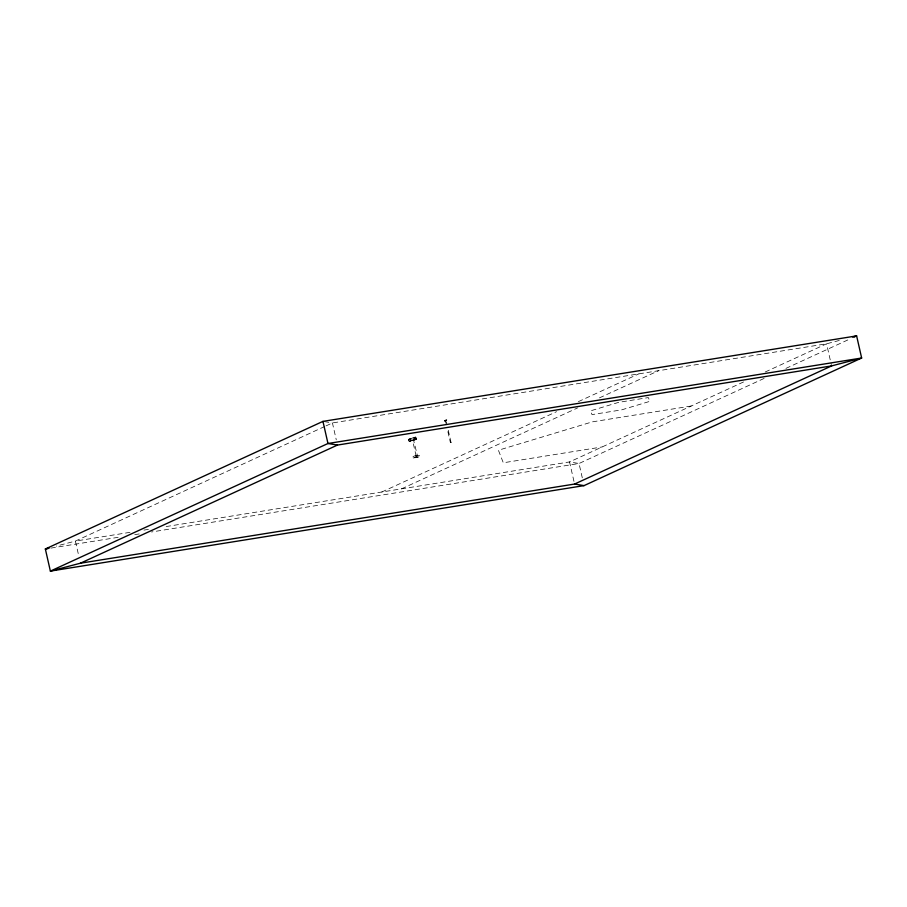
<?xml version="1.0" encoding="UTF-8"?>
<svg xmlns="http://www.w3.org/2000/svg" width="907" height="907" viewBox="0 0 907 907"><rect width="100%" height="100%" fill="white"/><g stroke="black" fill="none" stroke-linecap="round" stroke-linejoin="round"><path stroke-width="0.68" stroke-dasharray="4.54 3.4" d="M445.938 420.803L445.484 420.383L446.743 423.546M446.131 420.859L445.36 420.383L446.063 420.61M446.471 420.281L446.199 420.44M445.813 420.451L446.029 420.61M445.36 420.406L445.779 420.746M445.008 420.995L444.43 421.007L446.04 419.85M415.735 438.478L415.281 438.126L415.769 438.852M415.451 438.16L415.928 438.648M415.894 438.784C415.984 436.55 415.519 440.337 416.132 438.489M445.065 420.417L446.845 419.896L444.487 421.018M415.281 438.126C414.975 435.836 417.583 440.349 415.531 438.614M445.382 420.349L446.029 423.501M415.089 438.183L415.315 438.058M445.552 420.655L445.859 420.599M416.132 456.006L412.504 440.099L413.479 439.804L417.458 455.722L416.132 456.006L416.823 455.949M412.934 456.879C415.701 454.09 423.773 455.972 416.676 457.593C409.306 458.466 416.279 456.21 419.612 455.348M413.184 457.978L419.862 456.448M417.447 455.745L416.755 455.802M415.61 437.48L415.701 438.829M413.819 439.816L412.504 440.099M450.405 442.571L451.017 442.423L450.405 442.571L447.57 430.303M324.717 426.483L75.394 541.082L56.279 546.105M326.01 425.893L332.427 422.945L826.572 343.798L840.233 340.204M408.422 439.294L415.735 437.061L416.415 439.237C407.209 444.158 405.259 438.614 415.735 437.061M409.091 441.471L416.415 439.237M381.768 492.013L556.547 411.676M578.394 401.631L638.8 373.865M401.529 488.85L577.6 407.923M599.448 397.878L658.573 370.702M743.547 381.96L569.539 461.935L164.927 526.752M765.259 371.972L826.572 343.798L831.311 364.614M764.091 378.434L579.029 463.5L151.526 531.978M785.938 368.389L850.199 338.855M415.225 437.582L415.86 439.249L415.145 438.716M415.803 437.911L415.168 438.07L415.837 438.727M416.018 438.795L415.191 438.807M691.179 406.03L592.35 421.857L498.408 450.235L503.306 462.785L602.135 446.958M129.962 532.352L75.394 541.082L78.943 556.705M143.941 530.107L149.542 529.212M50.939 548.089L120.79 536.899M134.758 534.654L140.347 533.758M324.298 421.608L332.427 422.945L336.27 439.85M415.168 438.863L415.009 438.183M415.519 437.072L416.188 439.249M414.193 437.775L414.873 439.952M413.456 438.024L414.136 440.19M410.701 438.342L411.37 440.519M409.964 438.591L410.633 440.768M408.649 439.294L409.318 441.471M582.283 477.808L579.029 463.5L569.539 461.935L574.573 484.055M448.273 430.281L451.028 442.412M618.721 402.334L590.548 410.848L592.01 414.612L621.658 409.862L649.843 401.348L648.369 397.583L618.721 402.334"/><path stroke-width="1.36" d="M322.949 421.381L45.35 548.984L50.373 571.104L584.051 485.619L861.65 358.016L856.627 335.896L322.949 421.381L327.971 443.5L337.461 445.065L831.606 365.918L861.65 358.016L327.971 443.5L50.373 571.104L80.428 563.202L574.573 484.055L831.606 365.918M80.428 563.202L337.461 445.065M854.054 337.087L856.627 335.896L852.523 336.973M49.443 547.907L45.35 548.984L48.139 548.531M574.573 484.055L584.051 485.619"/></g></svg>
